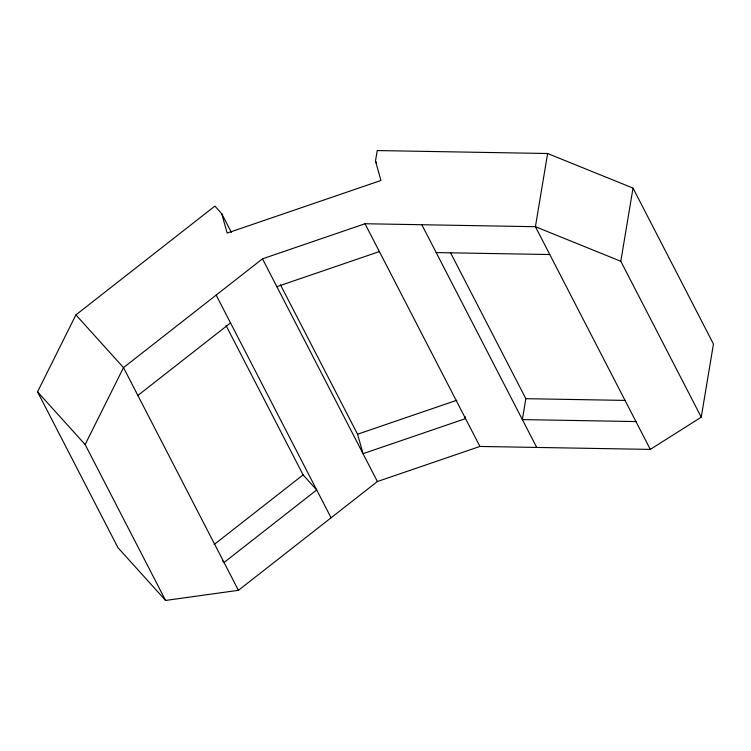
<?xml version="1.0" encoding="UTF-8"?>
<svg xmlns="http://www.w3.org/2000/svg" width="751" height="751" viewBox="0 0 751 751"><rect width="100%" height="100%" fill="white"/><g stroke="black" fill="none" stroke-linecap="round" stroke-linejoin="round"><path stroke-width="1.13" d="M221.695 213.631L227.168 233.092L380.945 180.484L375.481 161.014L377.218 150.557L547.62 153.514L633.018 188.097L713.45 343.996L701.246 417.18L650.319 449.398L479.917 446.451L377.396 481.522L238.414 590.324L165.586 600.443L117.982 547.714L37.55 391.825L75.907 314.894L214.899 206.093L221.695 213.631L231.364 232.359M547.62 153.514L535.416 226.699L650.319 449.398M450.375 252.402L525.841 398.687L522.358 419.593L635.956 421.564M701.246 417.18L620.814 261.282L633.018 188.097M165.586 600.443L85.145 444.545L123.502 367.624L262.493 258.823L365.014 223.742L535.416 226.699L620.814 261.282M137.874 395.458L230.529 322.921M214.119 544.55L303.104 474.885L226.023 325.493M276.856 286.657L379.377 251.585M280.48 284.826L357.56 434.219L456.777 400.274M436.181 252.571L549.779 254.533M525.841 398.687L625.386 400.414M303.104 474.885L316.706 489.952L224.051 562.49L222.54 560.809M75.907 314.894L123.502 367.624L238.414 590.324M37.55 391.825L85.145 444.545M421.818 224.727L536.721 447.436M375.481 161.014L376.551 163.098M365.014 223.742L479.917 446.451M262.493 258.823L377.396 481.522M216.166 295.087L331.069 517.786M464.944 416.448L465.554 418.607L363.033 453.688L357.56 434.219"/></g></svg>
